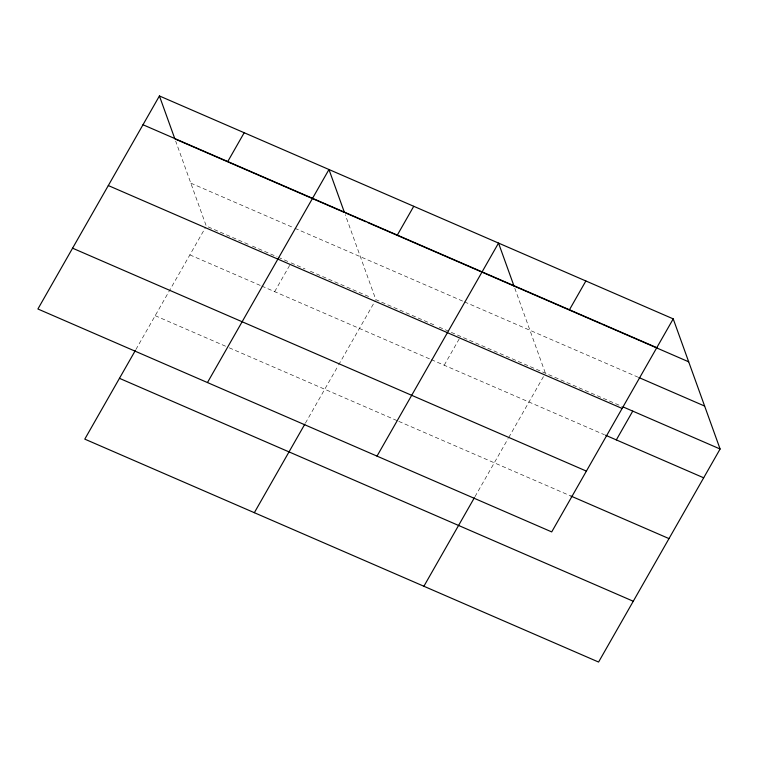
<?xml version="1.0" encoding="UTF-8"?>
<svg xmlns="http://www.w3.org/2000/svg" width="758" height="758" viewBox="0 0 758 758"><rect width="100%" height="100%" fill="white"/><g stroke="black" fill="none" stroke-linecap="round" stroke-linejoin="round"><path stroke-width="0.57" stroke-dasharray="3.79 2.84" d="M135.862 349.571L205.702 227.125M274.652 291.669L290.485 263.907M305.417 423.135L338.04 365.943M338.618 364.93L375.267 300.689M444.207 365.233L460.04 337.471M474.972 496.698L508.173 438.494M508.751 437.48L544.822 374.244M190.827 183.152L293.848 227.845M294.919 228.31L463.403 301.409M464.474 301.874L637.772 377.058M248.141 244.256L206.29 226.092L175.676 141.111M252.433 246.113L277.115 256.82M278.195 257.294L290.001 262.41M291.072 262.874L305.019 268.929M310.392 271.26L370.482 297.326M433.794 324.803L375.845 299.656L345.241 214.675M439.166 327.124L621.967 406.44M189.87 254.887L260.695 285.614M261.775 286.079L430.25 359.178M431.33 359.643L604.467 434.76M155.191 315.688L228.167 347.344M229.238 347.808L397.723 420.908M398.793 421.372L570.869 496.026M514.796 288.239L545.409 373.22"/><path stroke-width="1.14" d="M159.417 95.953L37.9 308.989L551.71 531.908L673.218 318.872L159.417 95.953L174.88 138.904M227.77 161.53L244.19 132.735M135.275 350.603L84.782 439.128L598.583 662.047L720.1 449.011L673.218 318.872M207.455 382.553L328.972 169.517L344.435 212.467L175.96 139.368M397.325 235.084L413.745 206.299M254.337 512.692L304.83 424.167M377.01 456.117L498.527 243.081L514 286.022M569.447 309.766L585.877 280.972M423.893 586.256L474.385 497.722M616.33 439.905L632.75 411.111M142.987 124.748L656.798 347.657M345.515 212.932L365.906 221.772M368.047 222.71L601.34 323.922M602.42 324.386L688.69 361.812M638.852 377.522L704.627 406.061M623.048 406.904L720.1 449.011M108.309 185.549L622.119 408.458M605.547 435.225L703.68 477.805M72.578 248.188L586.389 471.106M570.869 496.026L669.001 538.597M119.461 378.327L633.271 601.246"/></g></svg>
